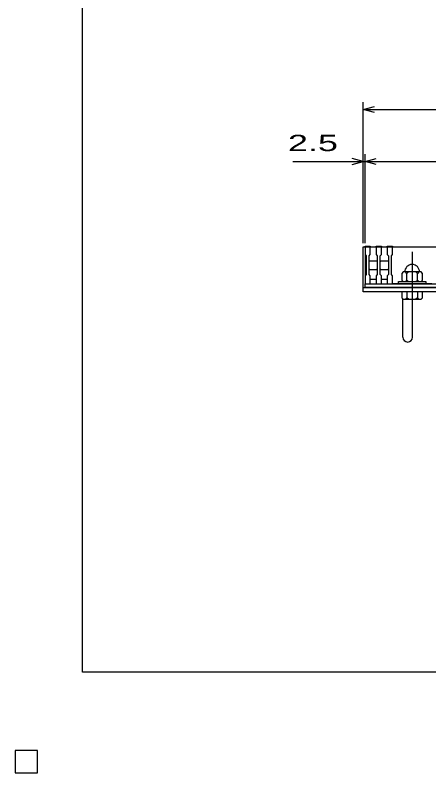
# Model space of a CAD drawing. Units: millimetres, scale not verified. Extents: x -1820 to 1731, y -1282 to 1054.
# Drawn here: x -1820 to -1262, y -1282 to -260 of the extents above; entities that cross this region are included whole.
import ezdxf
from ezdxf.enums import TextEntityAlignment as Align

# ---------------------------------------------------------------- set-up
doc = ezdxf.new("R2010")
doc.units = ezdxf.units.MM
doc.header["$LTSCALE"] = 10
doc.linetypes.add('CHAIN', pattern=[18.5, 12, -1.5, 3.5, -1.5])
for name, color, linetype, lineweight in [('0_2', 150, 'Continuous', 25), ('16', 3, 'Continuous', 25), ('19', 6, 'Continuous', 25), ('22', 4, 'Continuous', 25)]:
    doc.layers.add(name, color=color, linetype=linetype, lineweight=lineweight)
doc.styles.add('ベクトル', font='')
doc.styles.get('ベクトル').set_extended_font_data('ベクトル')

msp = doc.modelspace()

# ---------------------------------------------------------------- linework, layer by layer
at = {"layer": '0_2'}
for p, q in [((-1729, -1146.5), (-1729, 1053.5)), ((1731, -1146.5), (-1729, -1146.5))]:
    msp.add_line(p, q, dxfattribs=at)
at = {"layer": '16'}
for p, q in [((-1348, -572.5), (-1348, -571.8)), ((-1348, -571.8), (-1341, -571.8)), ((-1348, -572.5), (-1348, -583)), ((-1341, -572.5), (-1348, -572.5)), ((-1348, -572.5), (-1348, -616.5)), ((-1348, -572.5), (-353, -572.5)), ((-1341, -571.8), (-1341, -572.5)), ((-1341, -583), (-1341, -572.5)), ((-1333, -572.5), (-1333, -571.8)), ((-1333, -571.8), (-1326, -571.8)), ((-1333, -572.5), (-1333, -583)), ((-1326, -572.5), (-1333, -572.5)), ((-1326, -571.8), (-1326, -572.5)), ((-1326, -583), (-1326, -572.5)), ((-1318, -572.5), (-1318, -571.8)), ((-1318, -571.8), (-1311, -571.8)), ((-1318, -572.5), (-1318, -583)), ((-1311, -572.5), (-1318, -572.5)), ((-1311, -571.8), (-1311, -572.5)), ((-1311, -583), (-1311, -572.5)), ((-1311, -572.5), (-1258, -572.5)), ((-1348, -583), (-1346.5, -585)), ((-1346.5, -585), (-1346.5, -610)), ((-1342.5, -585), (-1341, -583)), ((-1342.5, -610), (-1342.5, -585)), ((-1342.5, -592.5), (-1341.5, -591.5)), ((-1341.5, -591.5), (-1332.5, -591.5)), ((-1333, -583), (-1331.5, -585)), ((-1332.5, -591.5), (-1331.5, -592.5)), ((-1331.5, -585), (-1331.5, -610)), ((-1327.5, -585), (-1326, -583)), ((-1327.5, -610), (-1327.5, -585)), ((-1327.5, -592.5), (-1326.5, -591.5)), ((-1326.5, -591.5), (-1317.5, -591.5)), ((-1318, -583), (-1316.5, -585)), ((-1317.5, -591.5), (-1316.5, -592.5)), ((-1316.5, -585), (-1316.5, -610)), ((-1312.5, -585), (-1311, -583)), ((-1312.5, -610), (-1312.5, -585)), ((-1341.5, -603.5), (-1342.5, -602.5)), ((-1331.5, -602.5), (-1332.5, -603.5)), ((-1326.5, -603.5), (-1327.5, -602.5)), ((-1316.5, -602.5), (-1317.5, -603.5)), ((-1346.5, -610), (-1348, -612)), ((-1348, -612), (-1348, -622.5)), ((-1341, -612), (-1342.5, -610)), ((-1332.5, -603.5), (-1341.5, -603.5)), ((-1341, -622.5), (-1341, -612)), ((-1331.5, -610), (-1333, -612)), ((-1333, -612), (-1333, -622.5)), ((-1326, -612), (-1327.5, -610)), ((-1317.5, -603.5), (-1326.5, -603.5)), ((-1326, -622.5), (-1326, -612)), ((-1316.5, -610), (-1318, -612)), ((-1318, -612), (-1318, -622.5)), ((-1311, -612), (-1312.5, -610)), ((-1311, -622.5), (-1311, -612)), ((-1296.5, -606.5), (-1298.5, -608.5)), ((-1298.5, -608.5), (-1298.5, -617.5)), ((-1272.5, -606.5), (-1296.5, -606.5)), ((-1291.5, -608.5), (-1293.5, -606.5)), ((-1289.5, -606.5), (-1291.5, -608.5)), ((-1291.5, -617.5), (-1291.5, -608.5)), ((-1277.5, -608.5), (-1279.5, -606.5)), ((-1275.5, -606.5), (-1277.5, -608.5)), ((-1277.5, -617.5), (-1277.5, -608.5)), ((-1270.5, -608.5), (-1272.5, -606.5)), ((-1270.5, -617.5), (-1270.5, -608.5)), ((-1348, -622.5), (-1341, -622.5)), ((-1348, -622.5), (-353, -622.5)), ((-1348, -627.5), (-1348, -622.5)), ((-1341, -616.5), (-1333, -616.5)), ((-1333, -622.5), (-1326, -622.5)), ((-1326, -616.5), (-1318, -616.5)), ((-1318, -622.5), (-1311, -622.5)), ((-1258, -622.5), (-1311, -622.5)), ((-1303, -622.5), (-1303, -619.5)), ((-1303, -619.5), (-1266, -619.5)), ((-1266, -622.5), (-1303, -622.5)), ((-1298.5, -617.5), (-1296.5, -619.5)), ((-1293.5, -619.5), (-1291.5, -617.5)), ((-1291.5, -617.5), (-1289.5, -619.5)), ((-1279.5, -619.5), (-1277.5, -617.5)), ((-1277.5, -617.5), (-1275.5, -619.5)), ((-1272.5, -619.5), (-1270.5, -617.5)), ((-1266, -619.5), (-1266, -622.5)), ((-353, -627.5), (-1348, -627.5)), ((-1790, -1252.5), (-1820, -1252.5)), ((-1820, -1252.5), (-1820, -1282.5)), ((-1790, -1252.5), (-1820, -1252.5)), ((-1820, -1252.5), (-1820, -1282.5)), ((-1790, -1252.5), (-1820, -1252.5)), ((-1820, -1252.5), (-1820, -1282.5)), ((-1790, -1252.5), (-1820, -1252.5)), ((-1820, -1252.5), (-1820, -1282.5)), ((-1790, -1252.5), (-1820, -1252.5)), ((-1820, -1252.5), (-1820, -1282.5)), ((-1790, -1282.5), (-1790, -1252.5)), ((-1790, -1282.5), (-1790, -1252.5)), ((-1790, -1282.5), (-1790, -1252.5)), ((-1790, -1282.5), (-1790, -1252.5)), ((-1790, -1282.5), (-1790, -1252.5)), ((-1820, -1282.5), (-1790, -1282.5)), ((-1820, -1282.5), (-1790, -1282.5)), ((-1820, -1282.5), (-1790, -1282.5)), ((-1820, -1282.5), (-1790, -1282.5)), ((-1820, -1282.5), (-1790, -1282.5))]:
    msp.add_line(p, q, dxfattribs=at)
at = {"layer": '16', "linetype": 'CHAIN'}
msp.add_line((-1284.5, -579.5), (-1284.5, -654.5), dxfattribs=at)
at = {"layer": '16'}
msp.add_arc((-1284.5, -606.5), 10, 0, 180, dxfattribs=at)
at = {"layer": '19'}
for p, q in [((-1350.5, -627.5), (-1350.5, -572.5)), ((-1350.5, -572.5), (-1348, -572.5)), ((-1350.5, -627.5), (-350.5, -627.5)), ((-1350.5, -633.5), (-1350.5, -627.5)), ((-350.5, -633.5), (-1350.5, -633.5)), ((-1298.5, -633.5), (-1298.5, -641.5)), ((-1270.5, -633.5), (-1298.5, -633.5)), ((-1291.5, -633.5), (-1291.5, -641.5)), ((-1277.5, -633.5), (-1277.5, -641.5)), ((-1270.5, -641.5), (-1270.5, -633.5)), ((-1298.5, -641.5), (-1296.5, -643.5)), ((-1297, -694.6), (-1297, -643.5)), ((-1296.5, -643.5), (-1272.5, -643.5)), ((-1291.5, -641.5), (-1293.5, -643.5)), ((-1289.5, -643.5), (-1291.5, -641.5)), ((-1284, -694.6), (-1284, -643.5)), ((-1277.5, -641.5), (-1279.5, -643.5)), ((-1275.5, -643.5), (-1277.5, -641.5)), ((-1272.5, -643.5), (-1270.5, -641.5))]:
    msp.add_line(p, q, dxfattribs=at)
msp.add_arc((-1290.5, -694.6), 6.5, 180, 0, dxfattribs=at)
at = {"layer": '22'}
for p, q in [((-1350.5, -567.5), (-1350.5, -377.5)), ((-1350.5, -387.5), (-1335.5, -383.5)), ((-1335.5, -391.5), (-1350.5, -387.5)), ((-1350.5, -387.5), (-350.5, -387.5)), ((-1350.5, -567.5), (-1350.5, -447.5)), ((-1348, -567.5), (-1348, -447.5)), ((-1445.5, -457.5), (-1350.5, -457.5)), ((-1350.5, -457.5), (-1365.5, -453.5)), ((-1365.5, -461.5), (-1350.5, -457.5)), ((-1350.5, -457.5), (-1348, -457.5)), ((-1348, -457.5), (-1333, -453.5)), ((-1333, -461.5), (-1348, -457.5)), ((-1348, -457.5), (-353, -457.5))]:
    msp.add_line(p, q, dxfattribs=at)
at = {"layer": '22', "color": 2}
for p, q in [((-1790, -1252.5), (-1820, -1252.5)), ((-1820, -1252.5), (-1820, -1282.5)), ((-1790, -1252.5), (-1820, -1252.5)), ((-1820, -1252.5), (-1820, -1282.5)), ((-1790, -1252.5), (-1820, -1252.5)), ((-1820, -1252.5), (-1820, -1282.5)), ((-1790, -1282.5), (-1790, -1252.5)), ((-1790, -1282.5), (-1790, -1252.5)), ((-1790, -1282.5), (-1790, -1252.5)), ((-1820, -1282.5), (-1790, -1282.5)), ((-1820, -1282.5), (-1790, -1282.5)), ((-1820, -1282.5), (-1790, -1282.5))]:
    msp.add_line(p, q, dxfattribs=at)

# ---------------------------------------------------------------- texts
at = {"layer": '22', "color": 2, "style": 'ベクトル', "width": 1.65}
msp.add_text(' 2.5 ', height=21.99, dxfattribs=at).set_placement((-1465.5, -432.5), align=Align.MIDDLE_LEFT)

doc.saveas('drawing.dxf')
